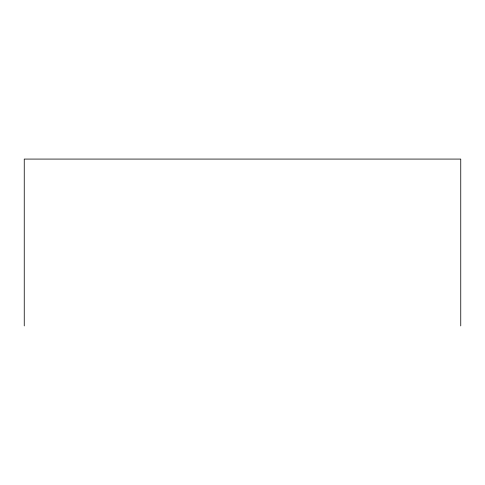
<?xml version="1.0" encoding="UTF-8"?>
<svg xmlns="http://www.w3.org/2000/svg" width="485" height="485" viewBox="0 0 485 485"><rect width="100%" height="100%" fill="white"/><g stroke="black" fill="none" stroke-linecap="round" stroke-linejoin="round"><path stroke-width="0.73" d="M460.75 325.92L460.75 159.08L24.25 159.08L24.25 325.92"/></g></svg>
